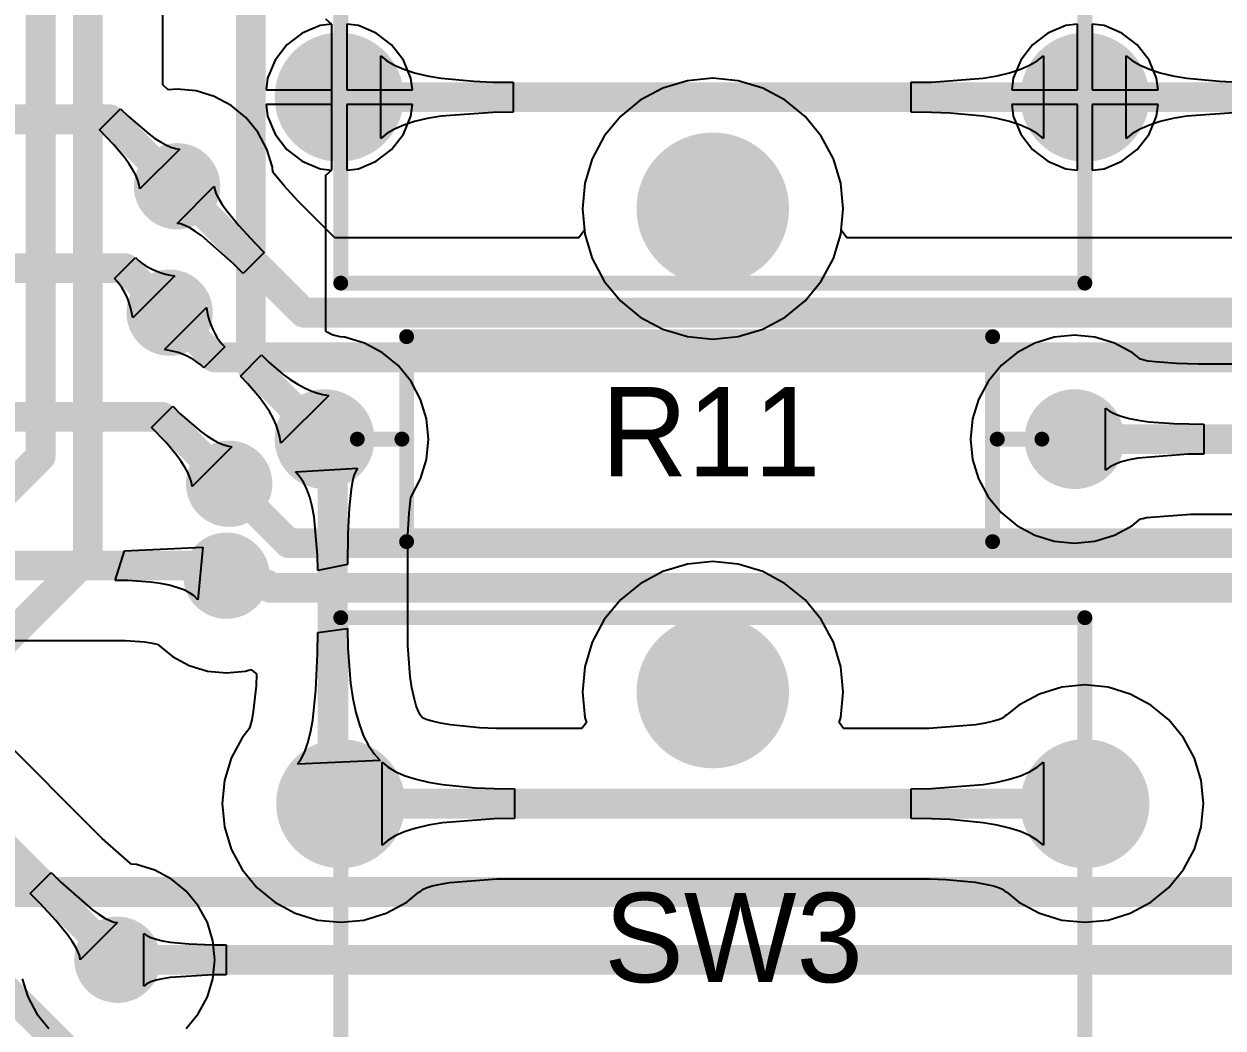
# Model space of a CAD drawing. Header units: millimetres. Extents: x 0 to 140, y 0 to 130.
# Drawn here: x 31.04 to 51.51, y 27.41 to 44.55 of the extents above; entities that cross this region are included whole.
import ezdxf

# ---------------------------------------------------------------- set-up
doc = ezdxf.new("R2010")
doc.units = ezdxf.units.MM
for name, color, linetype in [('BottomLayer', 5, 'Continuous'), ('BottomSolder', 6, 'Continuous'), ('MultiLayer', 9, 'Continuous'), ('PadHoleLayer', 156, 'Continuous'), ('TopLayer', 1, 'Continuous'), ('TopOverlay', 2, 'Continuous'), ('TopSolder', 216, 'Continuous'), ('ViaHoleLayer', 16, 'Continuous')]:
    doc.layers.add(name, color=color, linetype=linetype)

# ---------------------------------------------------------------- blocks, each defined once
blk = doc.blocks.new('SW_4P_B_19')
at = {"layer": 'BottomLayer'}
h = blk.add_hatch(color=5, dxfattribs=at)
edge = h.paths.add_edge_path()
edge.add_arc((-0.0254, 4.445), 1.2, 0, 360)
h = blk.add_hatch(color=5, dxfattribs=at)
edge = h.paths.add_edge_path()
edge.add_arc((-6.3754, 2.54), 1, 0, 360)
h = blk.add_hatch(color=5, dxfattribs=at)
edge = h.paths.add_edge_path()
edge.add_arc((6.35, 2.54), 1, 0, 360)
h = blk.add_hatch(color=5, dxfattribs=at)
edge = h.paths.add_edge_path()
edge.add_arc((-6.3754, -2.54), 1, 0, 360)
h = blk.add_hatch(color=5, dxfattribs=at)
edge = h.paths.add_edge_path()
edge.add_arc((6.3246, -2.54), 1, 0, 360)
h = blk.add_hatch(color=5, dxfattribs=at)
edge = h.paths.add_edge_path()
edge.add_arc((-0.0254, -4.445), 1.2, 0, 360)
at = {"layer": 'BottomSolder'}
h = blk.add_hatch(color=6, dxfattribs=at)
edge = h.paths.add_edge_path()
edge.add_arc((-0.0254, 4.445), 1.3016, 0, 360)
h = blk.add_hatch(color=6, dxfattribs=at)
edge = h.paths.add_edge_path()
edge.add_arc((-6.3754, 2.54), 1.1016, 0, 360)
h = blk.add_hatch(color=6, dxfattribs=at)
edge = h.paths.add_edge_path()
edge.add_arc((6.35, 2.54), 1.1016, 0, 360)
h = blk.add_hatch(color=6, dxfattribs=at)
edge = h.paths.add_edge_path()
edge.add_arc((-6.3754, -2.54), 1.1016, 0, 360)
h = blk.add_hatch(color=6, dxfattribs=at)
edge = h.paths.add_edge_path()
edge.add_arc((6.3246, -2.54), 1.1016, 0, 360)
h = blk.add_hatch(color=6, dxfattribs=at)
edge = h.paths.add_edge_path()
edge.add_arc((-0.0254, -4.445), 1.3016, 0, 360)
at = {"layer": 'MultiLayer'}
h = blk.add_hatch(color=9, dxfattribs=at)
edge = h.paths.add_edge_path()
edge.add_arc((-0.0254, 4.445), 1.2, 0, 360)
h = blk.add_hatch(color=9, dxfattribs=at)
edge = h.paths.add_edge_path()
edge.add_arc((-6.3754, 2.54), 1, 0, 360)
h = blk.add_hatch(color=9, dxfattribs=at)
edge = h.paths.add_edge_path()
edge.add_arc((6.35, 2.54), 1, 0, 360)
h = blk.add_hatch(color=9, dxfattribs=at)
edge = h.paths.add_edge_path()
edge.add_arc((-6.3754, -2.54), 1, 0, 360)
h = blk.add_hatch(color=9, dxfattribs=at)
edge = h.paths.add_edge_path()
edge.add_arc((6.3246, -2.54), 1, 0, 360)
h = blk.add_hatch(color=9, dxfattribs=at)
edge = h.paths.add_edge_path()
edge.add_arc((-0.0254, -4.445), 1.2, 0, 360)
at = {"layer": 'PadHoleLayer'}
h = blk.add_hatch(color=156, dxfattribs=at)
edge = h.paths.add_edge_path()
edge.add_arc((-0.0254, 4.445), 1, 0, 360)
h = blk.add_hatch(color=156, dxfattribs=at)
edge = h.paths.add_edge_path()
edge.add_arc((-6.3754, 2.54), 0.6, 0, 360)
h = blk.add_hatch(color=156, dxfattribs=at)
edge = h.paths.add_edge_path()
edge.add_arc((6.35, 2.54), 0.6, 0, 360)
h = blk.add_hatch(color=156, dxfattribs=at)
edge = h.paths.add_edge_path()
edge.add_arc((-6.3754, -2.54), 0.6, 0, 360)
h = blk.add_hatch(color=156, dxfattribs=at)
edge = h.paths.add_edge_path()
edge.add_arc((6.3246, -2.54), 0.6, 0, 360)
h = blk.add_hatch(color=156, dxfattribs=at)
edge = h.paths.add_edge_path()
edge.add_arc((-0.0254, -4.445), 1, 0, 360)
at = {"layer": 'TopLayer'}
h = blk.add_hatch(color=1, dxfattribs=at)
edge = h.paths.add_edge_path()
edge.add_arc((-0.0254, 4.445), 1.2, 0, 360)
h = blk.add_hatch(color=1, dxfattribs=at)
edge = h.paths.add_edge_path()
edge.add_arc((-6.3754, 2.54), 1, 0, 360)
h = blk.add_hatch(color=1, dxfattribs=at)
edge = h.paths.add_edge_path()
edge.add_arc((6.35, 2.54), 1, 0, 360)
h = blk.add_hatch(color=1, dxfattribs=at)
edge = h.paths.add_edge_path()
edge.add_arc((-6.3754, -2.54), 1, 0, 360)
h = blk.add_hatch(color=1, dxfattribs=at)
edge = h.paths.add_edge_path()
edge.add_arc((6.3246, -2.54), 1, 0, 360)
h = blk.add_hatch(color=1, dxfattribs=at)
edge = h.paths.add_edge_path()
edge.add_arc((-0.0254, -4.445), 1.2, 0, 360)
at = {"layer": 'TopSolder'}
h = blk.add_hatch(color=216, dxfattribs=at)
edge = h.paths.add_edge_path()
edge.add_arc((-0.0254, 4.445), 1.3016, 0, 360)
h = blk.add_hatch(color=216, dxfattribs=at)
edge = h.paths.add_edge_path()
edge.add_arc((-6.3754, 2.54), 1.1016, 0, 360)
h = blk.add_hatch(color=216, dxfattribs=at)
edge = h.paths.add_edge_path()
edge.add_arc((6.35, 2.54), 1.1016, 0, 360)
h = blk.add_hatch(color=216, dxfattribs=at)
edge = h.paths.add_edge_path()
edge.add_arc((-6.3754, -2.54), 1.1016, 0, 360)
h = blk.add_hatch(color=216, dxfattribs=at)
edge = h.paths.add_edge_path()
edge.add_arc((6.3246, -2.54), 1.1016, 0, 360)
h = blk.add_hatch(color=216, dxfattribs=at)
edge = h.paths.add_edge_path()
edge.add_arc((-0.0254, -4.445), 1.3016, 0, 360)
at = {"layer": 'TopOverlay', "const_width": 0.254}
for points in [[(6.3246, 5.715), (-6.3754, 5.715)], [(-6.3754, 5.715), (-6.3754, -5.715)], [(6.3246, 5.715), (6.3246, -5.715)], [(6.3246, -5.715), (-6.3754, -5.715)]]:
    blk.add_lwpolyline(points, dxfattribs=at)
at = {"layer": 'TopOverlay', "const_width": 0.127}
for points in [[(-6.4389, 5.715, 1), (-6.3119, 5.715, 1)], [(-6.4389, 5.715, 1), (-6.3119, 5.715, 1)], [(6.2611, 5.715, 1), (6.3881, 5.715, 1)], [(6.2611, 5.715, 1), (6.3881, 5.715, 1)], [(-6.4389, -5.715, 1), (-6.3119, -5.715, 1)], [(-6.4389, -5.715, 1), (-6.3119, -5.715, 1)], [(6.2611, -5.715, 1), (6.3881, -5.715, 1)], [(6.2611, -5.715, 1), (6.3881, -5.715, 1)]]:
    blk.add_lwpolyline(points, format="xyb", close=True, dxfattribs=at)
blk = doc.blocks.new('_________1_2__40')
at = {"layer": 'BottomLayer'}
h = blk.add_hatch(color=5, dxfattribs=at)
edge = h.paths.add_edge_path()
edge.add_arc((-6.4, 0), 0.75, 0, 360)
h = blk.add_hatch(color=5, dxfattribs=at)
edge = h.paths.add_edge_path()
edge.add_arc((6.4, 0), 0.75, 0, 360)
at = {"layer": 'BottomSolder'}
h = blk.add_hatch(color=6, dxfattribs=at)
edge = h.paths.add_edge_path()
edge.add_arc((-6.4, 0), 0.852, 0, 360)
h = blk.add_hatch(color=6, dxfattribs=at)
edge = h.paths.add_edge_path()
edge.add_arc((6.4, 0), 0.852, 0, 360)
at = {"layer": 'MultiLayer'}
h = blk.add_hatch(color=9, dxfattribs=at)
edge = h.paths.add_edge_path()
edge.add_arc((-6.4, 0), 0.75, 0, 360)
h = blk.add_hatch(color=9, dxfattribs=at)
edge = h.paths.add_edge_path()
edge.add_arc((6.4, 0), 0.75, 0, 360)
at = {"layer": 'PadHoleLayer'}
h = blk.add_hatch(color=156, dxfattribs=at)
edge = h.paths.add_edge_path()
edge.add_arc((-6.4, 0), 0.35, 0, 360)
h = blk.add_hatch(color=156, dxfattribs=at)
edge = h.paths.add_edge_path()
edge.add_arc((6.4, 0), 0.35, 0, 360)
at = {"layer": 'TopLayer'}
h = blk.add_hatch(color=1, dxfattribs=at)
edge = h.paths.add_edge_path()
edge.add_arc((-6.4, 0), 0.75, 0, 360)
h = blk.add_hatch(color=1, dxfattribs=at)
edge = h.paths.add_edge_path()
edge.add_arc((6.4, 0), 0.75, 0, 360)
at = {"layer": 'TopSolder'}
h = blk.add_hatch(color=216, dxfattribs=at)
edge = h.paths.add_edge_path()
edge.add_arc((-6.4, 0), 0.852, 0, 360)
h = blk.add_hatch(color=216, dxfattribs=at)
edge = h.paths.add_edge_path()
edge.add_arc((6.4, 0), 0.852, 0, 360)
at = {"layer": 'TopOverlay', "const_width": 0.254}
for points in [[(-5, 1.75), (-5, -1.75)], [(5, 1.75), (-5, 1.75)], [(5, 1.75), (5, -1.75)], [(-5.08, 0), (-5.842, 0)], [(5.842, 0), (5.08, 0)], [(5, -1.75), (-5, -1.75)]]:
    blk.add_lwpolyline(points, dxfattribs=at)
at = {"layer": 'TopOverlay', "const_width": 0.127}
for points in [[(-5.064, 1.75, 1), (-4.937, 1.75, 1)], [(-5.064, 1.75, 1), (-4.937, 1.75, 1)], [(4.937, 1.75, 1), (5.064, 1.75, 1)], [(4.937, 1.75, 1), (5.064, 1.75, 1)], [(-5.905, 0, 1), (-5.779, 0, 1)], [(-5.144, 0, 1), (-5.016, 0, 1)], [(5.016, 0, 1), (5.144, 0, 1)], [(5.779, 0, 1), (5.905, 0, 1)], [(-5.064, -1.75, 1), (-4.937, -1.75, 1)], [(-5.064, -1.75, 1), (-4.937, -1.75, 1)], [(4.937, -1.75, 1), (5.064, -1.75, 1)], [(4.937, -1.75, 1), (5.064, -1.75, 1)]]:
    blk.add_lwpolyline(points, format="xyb", close=True, dxfattribs=at)
blk = doc.blocks.new('SW_4P_B_47')
at = {"layer": 'BottomLayer'}
h = blk.add_hatch(color=5, dxfattribs=at)
edge = h.paths.add_edge_path()
edge.add_arc((-0.0254, 4.445), 1.2, 0, 360)
h = blk.add_hatch(color=5, dxfattribs=at)
edge = h.paths.add_edge_path()
edge.add_arc((-6.3754, 2.54), 1, 0, 360)
h = blk.add_hatch(color=5, dxfattribs=at)
edge = h.paths.add_edge_path()
edge.add_arc((6.35, 2.54), 1, 0, 360)
h = blk.add_hatch(color=5, dxfattribs=at)
edge = h.paths.add_edge_path()
edge.add_arc((-6.3754, -2.54), 1, 0, 360)
h = blk.add_hatch(color=5, dxfattribs=at)
edge = h.paths.add_edge_path()
edge.add_arc((6.3246, -2.54), 1, 0, 360)
h = blk.add_hatch(color=5, dxfattribs=at)
edge = h.paths.add_edge_path()
edge.add_arc((-0.0254, -4.445), 1.2, 0, 360)
at = {"layer": 'BottomSolder'}
h = blk.add_hatch(color=6, dxfattribs=at)
edge = h.paths.add_edge_path()
edge.add_arc((-0.0254, 4.445), 1.3016, 0, 360)
h = blk.add_hatch(color=6, dxfattribs=at)
edge = h.paths.add_edge_path()
edge.add_arc((-6.3754, 2.54), 1.1016, 0, 360)
h = blk.add_hatch(color=6, dxfattribs=at)
edge = h.paths.add_edge_path()
edge.add_arc((6.35, 2.54), 1.1016, 0, 360)
h = blk.add_hatch(color=6, dxfattribs=at)
edge = h.paths.add_edge_path()
edge.add_arc((-6.3754, -2.54), 1.1016, 0, 360)
h = blk.add_hatch(color=6, dxfattribs=at)
edge = h.paths.add_edge_path()
edge.add_arc((6.3246, -2.54), 1.1016, 0, 360)
h = blk.add_hatch(color=6, dxfattribs=at)
edge = h.paths.add_edge_path()
edge.add_arc((-0.0254, -4.445), 1.3016, 0, 360)
at = {"layer": 'MultiLayer'}
h = blk.add_hatch(color=9, dxfattribs=at)
edge = h.paths.add_edge_path()
edge.add_arc((-0.0254, 4.445), 1.2, 0, 360)
h = blk.add_hatch(color=9, dxfattribs=at)
edge = h.paths.add_edge_path()
edge.add_arc((-6.3754, 2.54), 1, 0, 360)
h = blk.add_hatch(color=9, dxfattribs=at)
edge = h.paths.add_edge_path()
edge.add_arc((6.35, 2.54), 1, 0, 360)
h = blk.add_hatch(color=9, dxfattribs=at)
edge = h.paths.add_edge_path()
edge.add_arc((-6.3754, -2.54), 1, 0, 360)
h = blk.add_hatch(color=9, dxfattribs=at)
edge = h.paths.add_edge_path()
edge.add_arc((6.3246, -2.54), 1, 0, 360)
h = blk.add_hatch(color=9, dxfattribs=at)
edge = h.paths.add_edge_path()
edge.add_arc((-0.0254, -4.445), 1.2, 0, 360)
at = {"layer": 'PadHoleLayer'}
h = blk.add_hatch(color=156, dxfattribs=at)
edge = h.paths.add_edge_path()
edge.add_arc((-0.0254, 4.445), 1, 0, 360)
h = blk.add_hatch(color=156, dxfattribs=at)
edge = h.paths.add_edge_path()
edge.add_arc((-6.3754, 2.54), 0.6, 0, 360)
h = blk.add_hatch(color=156, dxfattribs=at)
edge = h.paths.add_edge_path()
edge.add_arc((6.35, 2.54), 0.6, 0, 360)
h = blk.add_hatch(color=156, dxfattribs=at)
edge = h.paths.add_edge_path()
edge.add_arc((-6.3754, -2.54), 0.6, 0, 360)
h = blk.add_hatch(color=156, dxfattribs=at)
edge = h.paths.add_edge_path()
edge.add_arc((6.3246, -2.54), 0.6, 0, 360)
h = blk.add_hatch(color=156, dxfattribs=at)
edge = h.paths.add_edge_path()
edge.add_arc((-0.0254, -4.445), 1, 0, 360)
at = {"layer": 'TopLayer'}
h = blk.add_hatch(color=1, dxfattribs=at)
edge = h.paths.add_edge_path()
edge.add_arc((-0.0254, 4.445), 1.2, 0, 360)
h = blk.add_hatch(color=1, dxfattribs=at)
edge = h.paths.add_edge_path()
edge.add_arc((-6.3754, 2.54), 1, 0, 360)
h = blk.add_hatch(color=1, dxfattribs=at)
edge = h.paths.add_edge_path()
edge.add_arc((6.35, 2.54), 1, 0, 360)
h = blk.add_hatch(color=1, dxfattribs=at)
edge = h.paths.add_edge_path()
edge.add_arc((-6.3754, -2.54), 1, 0, 360)
h = blk.add_hatch(color=1, dxfattribs=at)
edge = h.paths.add_edge_path()
edge.add_arc((6.3246, -2.54), 1, 0, 360)
h = blk.add_hatch(color=1, dxfattribs=at)
edge = h.paths.add_edge_path()
edge.add_arc((-0.0254, -4.445), 1.2, 0, 360)
at = {"layer": 'TopSolder'}
h = blk.add_hatch(color=216, dxfattribs=at)
edge = h.paths.add_edge_path()
edge.add_arc((-0.0254, 4.445), 1.3016, 0, 360)
h = blk.add_hatch(color=216, dxfattribs=at)
edge = h.paths.add_edge_path()
edge.add_arc((-6.3754, 2.54), 1.1016, 0, 360)
h = blk.add_hatch(color=216, dxfattribs=at)
edge = h.paths.add_edge_path()
edge.add_arc((6.35, 2.54), 1.1016, 0, 360)
h = blk.add_hatch(color=216, dxfattribs=at)
edge = h.paths.add_edge_path()
edge.add_arc((-6.3754, -2.54), 1.1016, 0, 360)
h = blk.add_hatch(color=216, dxfattribs=at)
edge = h.paths.add_edge_path()
edge.add_arc((6.3246, -2.54), 1.1016, 0, 360)
h = blk.add_hatch(color=216, dxfattribs=at)
edge = h.paths.add_edge_path()
edge.add_arc((-0.0254, -4.445), 1.3016, 0, 360)
at = {"layer": 'TopOverlay', "const_width": 0.254}
for points in [[(6.3246, 5.715), (-6.3754, 5.715)], [(-6.3754, 5.715), (-6.3754, -5.715)], [(6.3246, 5.715), (6.3246, -5.715)], [(6.3246, -5.715), (-6.3754, -5.715)]]:
    blk.add_lwpolyline(points, dxfattribs=at)
at = {"layer": 'TopOverlay', "const_width": 0.127}
for points in [[(-6.4389, 5.715, 1), (-6.3119, 5.715, 1)], [(-6.4389, 5.715, 1), (-6.3119, 5.715, 1)], [(6.2611, 5.715, 1), (6.3881, 5.715, 1)], [(6.2611, 5.715, 1), (6.3881, 5.715, 1)], [(-6.4389, -5.715, 1), (-6.3119, -5.715, 1)], [(-6.4389, -5.715, 1), (-6.3119, -5.715, 1)], [(6.2611, -5.715, 1), (6.3881, -5.715, 1)], [(6.2611, -5.715, 1), (6.3881, -5.715, 1)]]:
    blk.add_lwpolyline(points, format="xyb", close=True, dxfattribs=at)

msp = doc.modelspace()

# ---------------------------------------------------------------- hatches: boundary and pattern name
at = {"layer": 'BottomLayer'}
h = msp.add_hatch(color=5, dxfattribs=at)
edge = h.paths.add_edge_path()
edge.add_arc((33.655, 41.783), 0.635, 0, 360)
h = msp.add_hatch(color=5, dxfattribs=at)
edge = h.paths.add_edge_path()
edge.add_arc((33.528, 39.624), 0.635, 0, 360)
h = msp.add_hatch(color=5, dxfattribs=at)
edge = h.paths.add_edge_path()
edge.add_arc((34.544, 36.703), 0.635, 0, 360)
h = msp.add_hatch(color=5, dxfattribs=at)
edge = h.paths.add_edge_path()
edge.add_arc((34.498, 35.133), 0.635, 0, 360)
h = msp.add_hatch(color=5, dxfattribs=at)
edge = h.paths.add_edge_path()
edge.add_arc((32.639, 28.575), 0.635, 0, 360)
at = {"layer": 'BottomSolder'}
h = msp.add_hatch(color=6, dxfattribs=at)
edge = h.paths.add_edge_path()
edge.add_arc((33.655, 41.783), 0.737, 0, 360)
h = msp.add_hatch(color=6, dxfattribs=at)
edge = h.paths.add_edge_path()
edge.add_arc((33.528, 39.624), 0.737, 0, 360)
h = msp.add_hatch(color=6, dxfattribs=at)
edge = h.paths.add_edge_path()
edge.add_arc((34.544, 36.703), 0.737, 0, 360)
h = msp.add_hatch(color=6, dxfattribs=at)
edge = h.paths.add_edge_path()
edge.add_arc((34.498, 35.133), 0.737, 0, 360)
h = msp.add_hatch(color=6, dxfattribs=at)
edge = h.paths.add_edge_path()
edge.add_arc((32.639, 28.575), 0.737, 0, 360)
at = {"layer": 'TopLayer'}
h = msp.add_hatch(color=1, dxfattribs=at)
edge = h.paths.add_edge_path()
edge.add_arc((33.655, 41.783), 0.635, 0, 360)
h = msp.add_hatch(color=1, dxfattribs=at)
edge = h.paths.add_edge_path()
edge.add_arc((33.528, 39.624), 0.635, 0, 360)
h = msp.add_hatch(color=1, dxfattribs=at)
edge = h.paths.add_edge_path()
edge.add_arc((34.544, 36.703), 0.635, 0, 360)
h = msp.add_hatch(color=1, dxfattribs=at)
edge = h.paths.add_edge_path()
edge.add_arc((34.498, 35.133), 0.635, 0, 360)
h = msp.add_hatch(color=1, dxfattribs=at)
edge = h.paths.add_edge_path()
edge.add_arc((32.639, 28.575), 0.635, 0, 360)
at = {"layer": 'TopSolder'}
h = msp.add_hatch(color=216, dxfattribs=at)
edge = h.paths.add_edge_path()
edge.add_arc((33.655, 41.783), 0.737, 0, 360)
h = msp.add_hatch(color=216, dxfattribs=at)
edge = h.paths.add_edge_path()
edge.add_arc((33.528, 39.624), 0.737, 0, 360)
h = msp.add_hatch(color=216, dxfattribs=at)
edge = h.paths.add_edge_path()
edge.add_arc((34.544, 36.703), 0.737, 0, 360)
h = msp.add_hatch(color=216, dxfattribs=at)
edge = h.paths.add_edge_path()
edge.add_arc((34.498, 35.133), 0.737, 0, 360)
h = msp.add_hatch(color=216, dxfattribs=at)
edge = h.paths.add_edge_path()
edge.add_arc((32.639, 28.575), 0.737, 0, 360)
at = {"layer": 'ViaHoleLayer'}
h = msp.add_hatch(color=16, dxfattribs=at)
edge = h.paths.add_edge_path()
edge.add_arc((33.655, 41.783), 0.356, 0, 360)
h = msp.add_hatch(color=16, dxfattribs=at)
edge = h.paths.add_edge_path()
edge.add_arc((33.528, 39.624), 0.356, 0, 360)
h = msp.add_hatch(color=16, dxfattribs=at)
edge = h.paths.add_edge_path()
edge.add_arc((34.544, 36.703), 0.356, 0, 360)
h = msp.add_hatch(color=16, dxfattribs=at)
edge = h.paths.add_edge_path()
edge.add_arc((34.498, 35.133), 0.356, 0, 360)
h = msp.add_hatch(color=16, dxfattribs=at)
edge = h.paths.add_edge_path()
edge.add_arc((32.639, 28.575), 0.356, 0, 360)

# ---------------------------------------------------------------- linework, layer by layer
at = {"layer": 'BottomLayer'}
for p, q in [((36.291, 44.552), (36.196, 44.635)), ((36.296, 44.552), (36.291, 44.552)), ((36.296, 43.304), (36.296, 44.552)), ((36.75, 44.526), (36.55, 44.552)), ((36.55, 44.552), (36.55, 43.431)), ((37.055, 44.399), (36.75, 44.526)), ((48.821, 44.526), (48.516, 44.399)), ((49.021, 44.552), (48.821, 44.526)), ((49.021, 43.431), (49.021, 44.552)), ((49.476, 44.526), (49.275, 44.552)), ((49.275, 44.552), (49.275, 43.431)), ((49.781, 44.399), (49.476, 44.526)), ((37.317, 44.198), (37.055, 44.399)), ((48.516, 44.399), (48.254, 44.198)), ((50.043, 44.198), (49.781, 44.399)), ((37.13, 42.596), (37.13, 44.012)), ((37.13, 44.012), (37.234, 43.925)), ((37.518, 43.936), (37.317, 44.198)), ((48.254, 44.198), (48.053, 43.936)), ((48.337, 43.925), (48.442, 44.012)), ((48.442, 44.012), (48.442, 42.596)), ((49.855, 42.596), (49.855, 44.012)), ((49.855, 44.012), (49.959, 43.925)), ((50.244, 43.936), (50.043, 44.198)), ((37.234, 43.925), (37.365, 43.848)), ((37.365, 43.848), (37.524, 43.78)), ((37.645, 43.631), (37.518, 43.936)), ((48.053, 43.936), (47.927, 43.631)), ((48.048, 43.78), (48.206, 43.848)), ((48.206, 43.848), (48.337, 43.925)), ((49.959, 43.925), (50.091, 43.848)), ((50.091, 43.848), (50.249, 43.78)), ((50.37, 43.631), (50.244, 43.936)), ((37.524, 43.78), (37.709, 43.721)), ((37.671, 43.431), (37.645, 43.631)), ((37.709, 43.721), (37.922, 43.671)), ((37.922, 43.671), (38.161, 43.631)), ((38.161, 43.631), (38.722, 43.576)), ((42.798, 43.626), (42.364, 43.583)), ((43.233, 43.583), (42.798, 43.626)), ((46.529, 43.563), (47.41, 43.631)), ((47.41, 43.631), (47.65, 43.671)), ((47.65, 43.671), (47.862, 43.721)), ((47.862, 43.721), (48.048, 43.78)), ((47.927, 43.631), (47.9, 43.431)), ((50.249, 43.78), (50.435, 43.721)), ((50.397, 43.431), (50.37, 43.631)), ((50.435, 43.721), (50.647, 43.671)), ((50.647, 43.671), (50.887, 43.631)), ((50.887, 43.631), (51.447, 43.576)), ((36.55, 43.431), (37.671, 43.431)), ((38.722, 43.576), (39.042, 43.563)), ((39.042, 43.563), (39.39, 43.558)), ((39.39, 43.558), (39.39, 43.05)), ((41.946, 43.456), (41.561, 43.25)), ((42.364, 43.583), (41.946, 43.456)), ((43.651, 43.456), (43.233, 43.583)), ((44.035, 43.25), (43.651, 43.456)), ((46.181, 43.558), (46.529, 43.563)), ((46.181, 43.05), (46.181, 43.558)), ((47.9, 43.431), (49.021, 43.431)), ((49.275, 43.431), (50.397, 43.431)), ((51.447, 43.576), (51.768, 43.563)), ((36.296, 42.056), (36.296, 43.304)), ((41.561, 43.25), (41.224, 42.974)), ((44.373, 42.974), (44.035, 43.25)), ((32.332, 42.746), (32.692, 43.106)), ((32.692, 43.106), (32.821, 42.979)), ((32.821, 42.979), (33.172, 42.676)), ((37.671, 43.177), (36.55, 43.177)), ((36.55, 43.177), (36.55, 42.056)), ((37.518, 42.672), (37.645, 42.977)), ((37.645, 42.977), (37.671, 43.177)), ((38.161, 42.977), (37.922, 42.937)), ((39.042, 43.045), (38.161, 42.977)), ((39.39, 43.05), (39.042, 43.045)), ((46.529, 43.045), (46.181, 43.05)), ((46.85, 43.032), (46.529, 43.045)), ((47.41, 42.977), (46.85, 43.032)), ((47.65, 42.937), (47.41, 42.977)), ((49.021, 43.177), (47.9, 43.177)), ((47.9, 43.177), (47.927, 42.977)), ((47.927, 42.977), (48.053, 42.672)), ((49.021, 42.056), (49.021, 43.177)), ((50.397, 43.177), (49.275, 43.177)), ((49.275, 43.177), (49.275, 42.056)), ((50.244, 42.672), (50.37, 42.977)), ((50.37, 42.977), (50.397, 43.177)), ((50.887, 42.977), (50.647, 42.937)), ((51.768, 43.045), (50.887, 42.977)), ((37.524, 42.828), (37.365, 42.76)), ((37.709, 42.887), (37.524, 42.828)), ((37.922, 42.937), (37.709, 42.887)), ((41.224, 42.974), (40.947, 42.636)), ((44.65, 42.636), (44.373, 42.974)), ((47.862, 42.887), (47.65, 42.937)), ((48.048, 42.828), (47.862, 42.887)), ((48.206, 42.76), (48.048, 42.828)), ((50.249, 42.828), (50.091, 42.76)), ((50.435, 42.887), (50.249, 42.828)), ((50.647, 42.937), (50.435, 42.887)), ((32.573, 42.493), (32.332, 42.746)), ((33.172, 42.676), (33.276, 42.601)), ((33.276, 42.601), (33.374, 42.539)), ((37.234, 42.683), (37.13, 42.596)), ((37.365, 42.76), (37.234, 42.683)), ((37.317, 42.41), (37.518, 42.672)), ((40.947, 42.636), (40.741, 42.251)), ((44.856, 42.251), (44.65, 42.636)), ((48.053, 42.672), (48.254, 42.41)), ((48.337, 42.683), (48.206, 42.76)), ((48.442, 42.596), (48.337, 42.683)), ((49.959, 42.683), (49.855, 42.596)), ((50.091, 42.76), (49.959, 42.683)), ((50.043, 42.41), (50.244, 42.672)), ((32.762, 42.266), (32.573, 42.493)), ((33.7, 42.416), (33.022, 41.738)), ((33.374, 42.539), (33.465, 42.489)), ((33.465, 42.489), (33.55, 42.452)), ((33.55, 42.452), (33.628, 42.428)), ((33.628, 42.428), (33.7, 42.416)), ((37.055, 42.209), (37.317, 42.41)), ((48.254, 42.41), (48.516, 42.209)), ((49.781, 42.209), (50.043, 42.41)), ((32.837, 42.162), (32.762, 42.266)), ((32.899, 42.064), (32.837, 42.162)), ((36.75, 42.082), (37.055, 42.209)), ((40.741, 42.251), (40.614, 41.833)), ((44.982, 41.833), (44.856, 42.251)), ((48.516, 42.209), (48.821, 42.082)), ((49.476, 42.082), (49.781, 42.209)), ((32.949, 41.973), (32.899, 42.064)), ((32.986, 41.888), (32.949, 41.973)), ((36.196, 41.973), (36.291, 42.056)), ((36.196, 39.31), (36.196, 41.973)), ((36.291, 42.056), (36.296, 42.056)), ((36.55, 42.056), (36.75, 42.082)), ((48.821, 42.082), (49.021, 42.056)), ((49.275, 42.056), (49.476, 42.082)), ((33.01, 41.81), (32.986, 41.888)), ((33.022, 41.738), (33.01, 41.81)), ((40.614, 41.833), (40.572, 41.399)), ((45.025, 41.399), (44.982, 41.833)), ((40.572, 41.399), (40.614, 40.965)), ((44.982, 40.965), (45.025, 41.399)), ((40.614, 40.965), (40.741, 40.547)), ((44.856, 40.547), (44.982, 40.965)), ((32.586, 40.206), (32.946, 40.566)), ((32.946, 40.566), (32.998, 40.517)), ((40.741, 40.547), (40.947, 40.162)), ((44.65, 40.162), (44.856, 40.547)), ((32.998, 40.517), (33.054, 40.472)), ((33.054, 40.472), (33.112, 40.431)), ((33.112, 40.431), (33.175, 40.394)), ((33.175, 40.394), (33.24, 40.361)), ((33.24, 40.361), (33.309, 40.331)), ((33.309, 40.331), (33.381, 40.306)), ((32.635, 40.154), (32.586, 40.206)), ((32.68, 40.098), (32.635, 40.154)), ((33.618, 40.253), (32.899, 39.534)), ((33.381, 40.306), (33.457, 40.284)), ((33.457, 40.284), (33.536, 40.267)), ((33.536, 40.267), (33.618, 40.253)), ((40.947, 40.162), (41.224, 39.824)), ((44.373, 39.824), (44.65, 40.162)), ((32.721, 40.04), (32.68, 40.098)), ((32.758, 39.977), (32.721, 40.04)), ((32.791, 39.912), (32.758, 39.977)), ((32.821, 39.843), (32.791, 39.912)), ((32.846, 39.771), (32.821, 39.843)), ((32.868, 39.695), (32.846, 39.771)), ((41.224, 39.824), (41.561, 39.548)), ((44.035, 39.548), (44.373, 39.824)), ((32.885, 39.616), (32.868, 39.695)), ((32.899, 39.534), (32.885, 39.616)), ((41.561, 39.548), (41.946, 39.342)), ((43.651, 39.342), (44.035, 39.548)), ((36.231, 39.287), (36.196, 39.31)), ((41.946, 39.342), (42.364, 39.215)), ((43.233, 39.215), (43.651, 39.342)), ((36.282, 39.259), (36.231, 39.287)), ((36.319, 39.242), (36.282, 39.259)), ((36.341, 39.234), (36.319, 39.242)), ((36.347, 39.232), (36.341, 39.234)), ((36.396, 39.225), (36.347, 39.232)), ((36.435, 39.214), (36.396, 39.225)), ((36.519, 39.205), (36.435, 39.214)), ((36.852, 39.104), (36.519, 39.205)), ((37.159, 38.94), (36.852, 39.104)), ((42.364, 39.215), (42.798, 39.172)), ((42.798, 39.172), (43.233, 39.215)), ((48.294, 39.104), (47.987, 38.94)), ((48.627, 39.205), (48.294, 39.104)), ((48.973, 39.24), (48.627, 39.205)), ((49.319, 39.205), (48.973, 39.24)), ((49.652, 39.104), (49.319, 39.205)), ((49.959, 38.94), (49.652, 39.104)), ((34.735, 38.543), (35.095, 38.903)), ((35.095, 38.903), (35.222, 38.78)), ((37.428, 38.72), (37.159, 38.94)), ((47.987, 38.94), (47.718, 38.72)), ((50.096, 38.828), (49.959, 38.94)), ((35.222, 38.78), (35.468, 38.57)), ((37.648, 38.451), (37.428, 38.72)), ((47.718, 38.72), (47.498, 38.451)), ((50.135, 38.818), (50.096, 38.828)), ((50.229, 38.799), (50.135, 38.818)), ((50.35, 38.783), (50.229, 38.799)), ((50.715, 38.754), (50.35, 38.783)), ((51.088, 38.746), (50.715, 38.754)), ((52.284, 38.746), (51.088, 38.746)), ((34.858, 38.416), (34.735, 38.543)), ((35.468, 38.57), (35.587, 38.483)), ((35.587, 38.483), (35.703, 38.408)), ((35.068, 38.17), (34.858, 38.416)), ((35.703, 38.408), (35.817, 38.345)), ((35.817, 38.345), (35.928, 38.294)), ((35.928, 38.294), (36.036, 38.255)), ((37.812, 38.144), (37.648, 38.451)), ((47.498, 38.451), (47.334, 38.144)), ((35.155, 38.051), (35.068, 38.17)), ((36.243, 38.212), (35.426, 37.395)), ((36.036, 38.255), (36.141, 38.227)), ((36.141, 38.227), (36.243, 38.212)), ((37.913, 37.811), (37.812, 38.144)), ((47.334, 38.144), (47.233, 37.811)), ((33.221, 37.666), (33.581, 38.026)), ((33.581, 38.026), (33.71, 37.899)), ((33.71, 37.899), (34.061, 37.596)), ((35.23, 37.935), (35.155, 38.051)), ((35.293, 37.821), (35.23, 37.935)), ((49.503, 36.934), (49.503, 37.996)), ((49.503, 37.996), (49.57, 37.943)), ((49.57, 37.943), (49.659, 37.896)), ((49.659, 37.896), (49.77, 37.855)), ((33.462, 37.413), (33.221, 37.666)), ((35.344, 37.71), (35.293, 37.821)), ((35.383, 37.602), (35.344, 37.71)), ((37.948, 37.465), (37.913, 37.811)), ((47.233, 37.811), (47.198, 37.465)), ((49.77, 37.855), (49.904, 37.819)), ((49.904, 37.819), (50.06, 37.788)), ((50.06, 37.788), (50.239, 37.763)), ((50.239, 37.763), (50.664, 37.73)), ((50.664, 37.73), (51.179, 37.719)), ((51.179, 37.719), (51.179, 37.211)), ((34.061, 37.596), (34.165, 37.521)), ((34.165, 37.521), (34.263, 37.459)), ((34.263, 37.459), (34.354, 37.409)), ((35.411, 37.497), (35.383, 37.602)), ((35.426, 37.395), (35.411, 37.497)), ((37.913, 37.119), (37.948, 37.465)), ((47.198, 37.465), (47.233, 37.119)), ((33.651, 37.186), (33.462, 37.413)), ((34.589, 37.336), (33.911, 36.658)), ((34.354, 37.409), (34.439, 37.372)), ((34.439, 37.372), (34.517, 37.348)), ((34.517, 37.348), (34.589, 37.336)), ((33.726, 37.082), (33.651, 37.186)), ((33.788, 36.984), (33.726, 37.082)), ((37.812, 36.786), (37.913, 37.119)), ((47.233, 37.119), (47.334, 36.786)), ((49.77, 37.075), (49.659, 37.034)), ((49.904, 37.111), (49.77, 37.075)), ((50.06, 37.142), (49.904, 37.111)), ((50.91, 37.208), (50.06, 37.142)), ((51.179, 37.211), (50.91, 37.208)), ((33.838, 36.893), (33.788, 36.984)), ((33.875, 36.808), (33.838, 36.893)), ((35.675, 36.904), (36.736, 36.97)), ((35.747, 36.826), (35.675, 36.904)), ((36.674, 36.842), (36.649, 36.74)), ((36.704, 36.918), (36.674, 36.842)), ((36.736, 36.97), (36.704, 36.918)), ((49.57, 36.987), (49.503, 36.934)), ((49.659, 37.034), (49.57, 36.987)), ((33.899, 36.73), (33.875, 36.808)), ((33.911, 36.658), (33.899, 36.73)), ((35.812, 36.729), (35.747, 36.826)), ((35.87, 36.611), (35.812, 36.729)), ((36.649, 36.74), (36.626, 36.613)), ((37.648, 36.479), (37.812, 36.786)), ((47.334, 36.786), (47.498, 36.479)), ((35.919, 36.473), (35.87, 36.611)), ((35.961, 36.315), (35.919, 36.473)), ((36.626, 36.613), (36.592, 36.284)), ((37.614, 36.206), (37.642, 36.471)), ((37.642, 36.471), (37.648, 36.479)), ((37.642, 36.471), (37.642, 36.471)), ((47.498, 36.479), (47.718, 36.21)), ((35.996, 36.137), (35.961, 36.315)), ((36.592, 36.284), (36.572, 35.855)), ((36.053, 35.482), (35.996, 36.137)), ((37.596, 35.824), (37.614, 36.206)), ((47.718, 36.21), (47.987, 35.99)), ((49.959, 35.99), (50.096, 36.102)), ((50.096, 36.102), (50.135, 36.112)), ((50.135, 36.112), (50.199, 36.125)), ((50.199, 36.125), (50.955, 36.184)), ((50.955, 36.184), (50.972, 36.184)), ((50.972, 36.184), (52.167, 36.184)), ((36.572, 35.855), (36.565, 35.325)), ((37.592, 35.488), (37.596, 35.824)), ((47.987, 35.99), (48.294, 35.826)), ((48.294, 35.826), (48.627, 35.725)), ((49.319, 35.725), (49.652, 35.826)), ((49.652, 35.826), (49.959, 35.99)), ((32.758, 35.56), (34.094, 35.623)), ((34.094, 35.623), (34.012, 34.724)), ((48.627, 35.725), (48.973, 35.69)), ((48.973, 35.69), (49.319, 35.725)), ((32.598, 35.052), (32.758, 35.56)), ((36.057, 35.224), (36.053, 35.482)), ((37.592, 34.111), (37.592, 35.488)), ((36.565, 35.325), (36.057, 35.224)), ((41.946, 35.203), (41.561, 34.997)), ((42.364, 35.33), (41.946, 35.203)), ((42.798, 35.373), (42.364, 35.33)), ((43.233, 35.33), (42.798, 35.373)), ((43.651, 35.203), (43.233, 35.33)), ((44.035, 34.997), (43.651, 35.203)), ((32.817, 35.049), (32.598, 35.052)), ((33.203, 35.023), (32.817, 35.049)), ((33.371, 35), (33.203, 35.023)), ((33.521, 34.97), (33.371, 35)), ((41.561, 34.997), (41.224, 34.721)), ((44.373, 34.721), (44.035, 34.997)), ((33.653, 34.934), (33.521, 34.97)), ((33.769, 34.891), (33.653, 34.934)), ((33.867, 34.842), (33.769, 34.891)), ((33.948, 34.787), (33.867, 34.842)), ((34.012, 34.724), (33.948, 34.787)), ((41.224, 34.721), (40.947, 34.383)), ((44.65, 34.383), (44.373, 34.721)), ((40.947, 34.383), (40.741, 33.998)), ((44.856, 33.998), (44.65, 34.383)), ((36.057, 34.161), (36.565, 34.234)), ((36.565, 34.234), (36.57, 33.898)), ((29.059, 34.025), (32.737, 34.025)), ((32.737, 34.025), (32.775, 34.024)), ((32.775, 34.024), (33.099, 34.002)), ((33.099, 34.002), (33.202, 33.988)), ((33.202, 33.988), (33.287, 33.972)), ((33.287, 33.972), (33.323, 33.962)), ((36.053, 33.803), (36.057, 34.161)), ((37.594, 33.944), (37.592, 34.111)), ((40.741, 33.998), (40.614, 33.58)), ((44.982, 33.58), (44.856, 33.998)), ((33.323, 33.962), (33.325, 33.96)), ((33.325, 33.96), (33.576, 33.753)), ((36.025, 33.176), (36.053, 33.803)), ((36.57, 33.898), (36.615, 33.299)), ((37.634, 33.412), (37.594, 33.944)), ((32.378, 30.648), (29.354, 33.672)), ((33.576, 33.753), (33.863, 33.6)), ((33.863, 33.6), (34.174, 33.506)), ((40.614, 33.58), (40.572, 33.146)), ((45.025, 33.146), (44.982, 33.58)), ((34.174, 33.506), (34.498, 33.474)), ((34.498, 33.474), (34.821, 33.506)), ((34.821, 33.506), (34.912, 33.533)), ((34.912, 33.533), (35.012, 33.455)), ((35.012, 33.455), (35.003, 33.254)), ((37.663, 33.218), (37.634, 33.412)), ((35.003, 33.254), (34.955, 32.815)), ((35.97, 32.667), (36.025, 33.176)), ((36.615, 33.299), (36.654, 33.036)), ((37.699, 33.047), (37.663, 33.218)), ((48.753, 33.228), (48.373, 33.113)), ((49.148, 33.267), (48.753, 33.228)), ((49.544, 33.228), (49.148, 33.267)), ((49.924, 33.113), (49.544, 33.228)), ((36.654, 33.036), (36.704, 32.798)), ((37.738, 32.912), (37.699, 33.047)), ((40.572, 33.146), (40.614, 32.712)), ((44.982, 32.712), (45.025, 33.146)), ((48.373, 33.113), (48.023, 32.925)), ((50.274, 32.925), (49.924, 33.113)), ((34.955, 32.815), (34.929, 32.674)), ((36.704, 32.798), (36.766, 32.585)), ((37.775, 32.815), (37.738, 32.912)), ((37.805, 32.757), (37.775, 32.815)), ((37.821, 32.734), (37.805, 32.757)), ((47.816, 32.755), (47.789, 32.739)), ((48.023, 32.925), (47.816, 32.755)), ((50.581, 32.673), (50.274, 32.925)), ((34.903, 32.57), (34.889, 32.529)), ((34.929, 32.674), (34.903, 32.57)), ((35.931, 32.457), (35.97, 32.667)), ((36.766, 32.585), (36.839, 32.396)), ((37.845, 32.708), (37.821, 32.734)), ((37.849, 32.705), (37.845, 32.708)), ((37.854, 32.702), (37.849, 32.705)), ((37.907, 32.679), (37.854, 32.702)), ((38.007, 32.647), (37.907, 32.679)), ((38.151, 32.613), (38.007, 32.647)), ((38.323, 32.584), (38.151, 32.613)), ((38.818, 32.536), (38.323, 32.584)), ((40.641, 32.624), (40.565, 32.522)), ((40.614, 32.712), (40.641, 32.624)), ((44.956, 32.624), (44.982, 32.712)), ((45.031, 32.522), (44.956, 32.624)), ((47.284, 32.586), (46.483, 32.524)), ((47.446, 32.613), (47.284, 32.586)), ((47.589, 32.647), (47.446, 32.613)), ((47.689, 32.679), (47.589, 32.647)), ((47.743, 32.702), (47.689, 32.679)), ((47.748, 32.705), (47.743, 32.702)), ((47.789, 32.739), (47.748, 32.705)), ((50.833, 32.366), (50.581, 32.673)), ((34.764, 32.366), (34.577, 32.016)), ((34.864, 32.488), (34.764, 32.366)), ((34.878, 32.514), (34.864, 32.488)), ((34.889, 32.529), (34.878, 32.514)), ((35.886, 32.277), (35.931, 32.457)), ((36.839, 32.396), (36.922, 32.233)), ((39.096, 32.524), (38.818, 32.536)), ((39.255, 32.522), (39.096, 32.524)), ((40.565, 32.522), (39.255, 32.522)), ((46.342, 32.522), (45.031, 32.522)), ((46.483, 32.524), (46.342, 32.522)), ((51.02, 32.016), (50.833, 32.366)), ((35.834, 32.126), (35.886, 32.277)), ((36.922, 32.233), (37.017, 32.093)), ((34.577, 32.016), (34.462, 31.636)), ((35.708, 31.914), (35.775, 32.005)), ((37.124, 31.979), (35.708, 31.914)), ((35.775, 32.005), (35.834, 32.126)), ((37.017, 32.093), (37.124, 31.979)), ((37.155, 30.533), (37.155, 31.949)), ((37.155, 31.949), (37.259, 31.862)), ((48.337, 31.862), (48.442, 31.949)), ((48.442, 31.949), (48.442, 30.533)), ((51.135, 31.636), (51.02, 32.016)), ((37.259, 31.862), (37.391, 31.785)), ((37.391, 31.785), (37.549, 31.717)), ((48.048, 31.717), (48.206, 31.785)), ((48.206, 31.785), (48.337, 31.862)), ((34.462, 31.636), (34.423, 31.241)), ((37.549, 31.717), (37.735, 31.658)), ((37.735, 31.658), (37.947, 31.608)), ((37.947, 31.608), (38.187, 31.568)), ((38.187, 31.568), (38.747, 31.513)), ((46.529, 31.5), (47.41, 31.568)), ((47.41, 31.568), (47.65, 31.608)), ((47.65, 31.608), (47.862, 31.658)), ((47.862, 31.658), (48.048, 31.717)), ((51.174, 31.241), (51.135, 31.636)), ((38.747, 31.513), (39.068, 31.5)), ((39.068, 31.5), (39.416, 31.495)), ((39.416, 31.495), (39.416, 30.987)), ((46.181, 31.495), (46.529, 31.5)), ((46.181, 30.987), (46.181, 31.495)), ((34.423, 31.241), (34.462, 30.846)), ((51.135, 30.846), (51.174, 31.241)), ((38.187, 30.914), (37.947, 30.874)), ((39.068, 30.982), (38.187, 30.914)), ((39.416, 30.987), (39.068, 30.982)), ((46.529, 30.982), (46.181, 30.987)), ((46.85, 30.969), (46.529, 30.982)), ((47.41, 30.914), (46.85, 30.969)), ((47.65, 30.874), (47.41, 30.914)), ((34.462, 30.846), (34.577, 30.466)), ((37.391, 30.697), (37.259, 30.62)), ((37.549, 30.765), (37.391, 30.697)), ((37.735, 30.824), (37.549, 30.765)), ((37.947, 30.874), (37.735, 30.824)), ((47.862, 30.824), (47.65, 30.874)), ((48.048, 30.765), (47.862, 30.824)), ((48.206, 30.697), (48.048, 30.765)), ((48.337, 30.62), (48.206, 30.697)), ((51.02, 30.466), (51.135, 30.846)), ((32.857, 30.227), (32.378, 30.648)), ((37.259, 30.62), (37.155, 30.533)), ((48.442, 30.533), (48.337, 30.62)), ((34.577, 30.466), (34.764, 30.116)), ((50.833, 30.116), (51.02, 30.466)), ((32.88, 30.21), (32.857, 30.227)), ((32.963, 30.202), (32.88, 30.21)), ((33.274, 30.108), (32.963, 30.202)), ((33.561, 29.954), (33.274, 30.108)), ((34.764, 30.116), (35.016, 29.809)), ((50.581, 29.809), (50.833, 30.116)), ((31.15, 29.705), (31.509, 30.064)), ((31.509, 30.064), (31.674, 29.902)), ((31.674, 29.902), (32.219, 29.424)), ((33.812, 29.748), (33.561, 29.954)), ((38.151, 29.869), (38.313, 29.896)), ((38.313, 29.896), (39.114, 29.958)), ((39.114, 29.958), (39.255, 29.96)), ((39.255, 29.96), (46.342, 29.96)), ((46.342, 29.96), (46.501, 29.958)), ((46.501, 29.958), (46.778, 29.946)), ((46.778, 29.946), (47.274, 29.898)), ((47.274, 29.898), (47.446, 29.869)), ((31.312, 29.54), (31.15, 29.705)), ((34.018, 29.497), (33.812, 29.748)), ((35.016, 29.809), (35.323, 29.557)), ((37.574, 29.557), (37.781, 29.727)), ((37.781, 29.727), (37.808, 29.743)), ((37.808, 29.743), (37.849, 29.777)), ((37.849, 29.777), (37.854, 29.78)), ((37.854, 29.78), (37.907, 29.803)), ((37.907, 29.803), (38.007, 29.835)), ((38.007, 29.835), (38.151, 29.869)), ((47.446, 29.869), (47.589, 29.835)), ((47.589, 29.835), (47.689, 29.803)), ((47.689, 29.803), (47.743, 29.78)), ((47.743, 29.78), (47.748, 29.777)), ((47.748, 29.777), (47.789, 29.743)), ((47.789, 29.743), (47.816, 29.727)), ((47.816, 29.727), (48.023, 29.557)), ((50.274, 29.557), (50.581, 29.809)), ((31.585, 29.245), (31.312, 29.54)), ((34.172, 29.21), (34.018, 29.497)), ((35.323, 29.557), (35.673, 29.369)), ((37.224, 29.369), (37.574, 29.557)), ((48.023, 29.557), (48.373, 29.369)), ((49.924, 29.369), (50.274, 29.557)), ((32.219, 29.424), (32.326, 29.347)), ((32.326, 29.347), (32.422, 29.287)), ((32.422, 29.287), (32.506, 29.244)), ((35.673, 29.369), (36.053, 29.254)), ((36.844, 29.254), (37.224, 29.369)), ((48.373, 29.369), (48.753, 29.254)), ((49.544, 29.254), (49.924, 29.369)), ((31.79, 28.995), (31.585, 29.245)), ((32.639, 29.21), (32.004, 28.575)), ((32.506, 29.244), (32.578, 29.219)), ((32.578, 29.219), (32.639, 29.21)), ((34.266, 28.899), (34.172, 29.21)), ((36.053, 29.254), (36.448, 29.215)), ((36.448, 29.215), (36.844, 29.254)), ((48.753, 29.254), (49.148, 29.215)), ((49.148, 29.215), (49.544, 29.254)), ((31.867, 28.888), (31.79, 28.995)), ((31.927, 28.792), (31.867, 28.888)), ((34.298, 28.575), (34.266, 28.899)), ((31.97, 28.708), (31.927, 28.792)), ((31.995, 28.636), (31.97, 28.708)), ((32.004, 28.575), (31.995, 28.636)), ((34.266, 28.251), (34.298, 28.575)), ((31.012, 28.251), (31.106, 27.94)), ((34.172, 27.94), (34.266, 28.251)), ((31.106, 27.94), (31.26, 27.653)), ((34.018, 27.653), (34.172, 27.94)), ((31.26, 27.653), (31.466, 27.402)), ((33.812, 27.402), (34.018, 27.653))]:
    msp.add_line(p, q, dxfattribs=at)
at = {"layer": 'BottomLayer', "const_width": 0.508}
for points in [[(34.915, 38.723), (34.915, 48.983)], [(36.423, 43.304), (49.148, 43.304)], [(49.148, 43.304), (54.532, 43.304)], [(26.924, 42.926), (32.512, 42.926)], [(32.512, 42.926), (33.655, 41.783)], [(26.924, 40.386), (32.766, 40.386)], [(32.766, 40.386), (33.528, 39.624)], [(34.915, 38.723), (36.173, 37.465)], [(26.924, 37.846), (33.401, 37.846)], [(33.401, 37.846), (34.544, 36.703)], [(36.173, 37.465), (36.311, 37.327)], [(48.973, 37.465), (54.282, 37.465)], [(36.311, 31.379), (36.311, 37.327)], [(26.924, 35.306), (34.325, 35.306)], [(34.325, 35.306), (34.498, 35.133)], [(28.448, 32.766), (32.639, 28.575)], [(36.311, 31.379), (36.448, 31.241)], [(36.448, 31.241), (49.148, 31.241)]]:
    msp.add_lwpolyline(points, dxfattribs=at)
at = {"layer": 'BottomLayer', "const_width": 0.254}
for points in [[(36.296, 43.304, 1), (36.55, 43.304, 1)], [(49.021, 43.304, 1), (49.275, 43.304, 1)], [(49.021, 43.304, 1), (49.275, 43.304, 1)], [(32.385, 42.926, 1), (32.639, 42.926, 1)], [(32.385, 42.926, 1), (32.639, 42.926, 1)], [(33.528, 41.783, 1), (33.782, 41.783, 1)], [(32.639, 40.386, 1), (32.893, 40.386, 1)], [(32.639, 40.386, 1), (32.893, 40.386, 1)], [(33.401, 39.624, 1), (33.655, 39.624, 1)], [(34.788, 38.723, 1), (35.042, 38.723, 1)], [(34.788, 38.723, 1), (35.042, 38.723, 1)], [(33.274, 37.846, 1), (33.528, 37.846, 1)], [(33.274, 37.846, 1), (33.528, 37.846, 1)], [(36.046, 37.465, 1), (36.3, 37.465, 1)], [(36.046, 37.465, 1), (36.3, 37.465, 1)], [(48.846, 37.465, 1), (49.1, 37.465, 1)], [(36.184, 37.327, 1), (36.438, 37.327, 1)], [(36.184, 37.327, 1), (36.438, 37.327, 1)], [(34.417, 36.703, 1), (34.671, 36.703, 1)], [(34.198, 35.306, 1), (34.452, 35.306, 1)], [(34.198, 35.306, 1), (34.452, 35.306, 1)], [(34.371, 35.133, 1), (34.625, 35.133, 1)], [(36.184, 31.379, 1), (36.438, 31.379, 1)], [(36.184, 31.379, 1), (36.438, 31.379, 1)], [(36.321, 31.241, 1), (36.575, 31.241, 1)], [(36.321, 31.241, 1), (36.575, 31.241, 1)], [(49.021, 31.241, 1), (49.275, 31.241, 1)], [(32.512, 28.575, 1), (32.766, 28.575, 1)]]:
    msp.add_lwpolyline(points, format="xyb", close=True, dxfattribs=at)
at = {"layer": 'TopLayer'}
for p, q in [((33.412, 43.513), (33.412, 49.959)), ((36.096, 44.526), (35.791, 44.399)), ((36.296, 44.552), (36.096, 44.526)), ((36.296, 43.431), (36.296, 44.552)), ((36.75, 44.526), (36.55, 44.552)), ((36.55, 44.552), (36.55, 43.431)), ((37.055, 44.399), (36.75, 44.526)), ((48.821, 44.526), (48.516, 44.399)), ((49.021, 44.552), (48.821, 44.526)), ((49.021, 43.431), (49.021, 44.552)), ((49.476, 44.526), (49.275, 44.552)), ((49.275, 44.552), (49.275, 43.431)), ((49.781, 44.399), (49.476, 44.526)), ((35.791, 44.399), (35.529, 44.198)), ((37.317, 44.198), (37.055, 44.399)), ((48.516, 44.399), (48.254, 44.198)), ((50.043, 44.198), (49.781, 44.399)), ((35.529, 44.198), (35.328, 43.936)), ((37.518, 43.936), (37.317, 44.198)), ((48.254, 44.198), (48.053, 43.936)), ((50.244, 43.936), (50.043, 44.198)), ((35.328, 43.936), (35.201, 43.631)), ((37.645, 43.631), (37.518, 43.936)), ((48.053, 43.936), (47.927, 43.631)), ((50.37, 43.631), (50.244, 43.936)), ((35.201, 43.631), (35.175, 43.431)), ((37.671, 43.431), (37.645, 43.631)), ((42.798, 43.626), (42.364, 43.583)), ((43.233, 43.583), (42.798, 43.626)), ((47.927, 43.631), (47.9, 43.431)), ((50.397, 43.431), (50.37, 43.631)), ((33.506, 43.427), (33.412, 43.513)), ((33.655, 43.442), (33.506, 43.427)), ((33.979, 43.41), (33.655, 43.442)), ((34.29, 43.316), (33.979, 43.41)), ((35.175, 43.431), (36.296, 43.431)), ((36.55, 43.431), (37.671, 43.431)), ((41.946, 43.456), (41.561, 43.25)), ((42.364, 43.583), (41.946, 43.456)), ((43.651, 43.456), (43.233, 43.583)), ((44.035, 43.25), (43.651, 43.456)), ((47.9, 43.431), (49.021, 43.431)), ((49.275, 43.431), (50.397, 43.431)), ((34.577, 43.162), (34.29, 43.316)), ((41.561, 43.25), (41.224, 42.974)), ((44.373, 42.974), (44.035, 43.25)), ((34.828, 42.956), (34.577, 43.162)), ((36.296, 43.177), (35.175, 43.177)), ((35.175, 43.177), (35.201, 42.977)), ((35.201, 42.977), (35.328, 42.672)), ((36.296, 42.056), (36.296, 43.177)), ((37.671, 43.177), (36.55, 43.177)), ((36.55, 43.177), (36.55, 42.056)), ((37.518, 42.672), (37.645, 42.977)), ((37.645, 42.977), (37.671, 43.177)), ((49.021, 43.177), (47.9, 43.177)), ((47.9, 43.177), (47.927, 42.977)), ((47.927, 42.977), (48.053, 42.672)), ((49.021, 42.056), (49.021, 43.177)), ((50.397, 43.177), (49.275, 43.177)), ((49.275, 43.177), (49.275, 42.056)), ((50.244, 42.672), (50.37, 42.977)), ((50.37, 42.977), (50.397, 43.177)), ((35.034, 42.705), (34.828, 42.956)), ((41.224, 42.974), (40.947, 42.636)), ((44.65, 42.636), (44.373, 42.974)), ((35.188, 42.418), (35.034, 42.705)), ((35.328, 42.672), (35.529, 42.41)), ((37.317, 42.41), (37.518, 42.672)), ((40.947, 42.636), (40.741, 42.251)), ((44.856, 42.251), (44.65, 42.636)), ((48.053, 42.672), (48.254, 42.41)), ((50.043, 42.41), (50.244, 42.672)), ((35.282, 42.107), (35.188, 42.418)), ((35.529, 42.41), (35.791, 42.209)), ((37.055, 42.209), (37.317, 42.41)), ((48.254, 42.41), (48.516, 42.209)), ((49.781, 42.209), (50.043, 42.41)), ((35.791, 42.209), (36.096, 42.082)), ((36.75, 42.082), (37.055, 42.209)), ((40.741, 42.251), (40.614, 41.833)), ((44.982, 41.833), (44.856, 42.251)), ((48.516, 42.209), (48.821, 42.082)), ((49.476, 42.082), (49.781, 42.209)), ((35.29, 42.024), (35.282, 42.107)), ((35.317, 41.987), (35.29, 42.024)), ((35.481, 41.788), (35.317, 41.987)), ((36.096, 42.082), (36.296, 42.056)), ((36.55, 42.056), (36.75, 42.082)), ((48.821, 42.082), (49.021, 42.056)), ((49.275, 42.056), (49.476, 42.082)), ((33.655, 41.148), (34.29, 41.783)), ((34.29, 41.783), (34.299, 41.722)), ((35.716, 41.533), (35.481, 41.788)), ((40.614, 41.833), (40.572, 41.399)), ((45.025, 41.399), (44.982, 41.833)), ((34.299, 41.722), (34.324, 41.65)), ((34.324, 41.65), (34.367, 41.566)), ((34.367, 41.566), (34.427, 41.47)), ((34.427, 41.47), (34.504, 41.363)), ((34.504, 41.363), (34.709, 41.113)), ((36.345, 40.905), (35.716, 41.533)), ((40.572, 41.399), (40.608, 41.032)), ((44.989, 41.032), (45.025, 41.399)), ((33.716, 41.139), (33.655, 41.148)), ((33.788, 41.114), (33.716, 41.139)), ((33.872, 41.071), (33.788, 41.114)), ((33.968, 41.011), (33.872, 41.071)), ((34.075, 40.934), (33.968, 41.011)), ((34.62, 40.456), (34.075, 40.934)), ((34.709, 41.113), (34.982, 40.818)), ((40.608, 41.032), (40.513, 40.905)), ((45.084, 40.905), (44.989, 41.032)), ((34.982, 40.818), (35.144, 40.653)), ((40.513, 40.905), (36.345, 40.905)), ((58.623, 40.905), (45.084, 40.905)), ((35.144, 40.653), (34.785, 40.294)), ((34.785, 40.294), (34.62, 40.456)), ((33.438, 38.995), (34.157, 39.714)), ((34.157, 39.714), (34.171, 39.632)), ((34.171, 39.632), (34.188, 39.553)), ((34.188, 39.553), (34.21, 39.477)), ((34.21, 39.477), (34.235, 39.405)), ((34.235, 39.405), (34.265, 39.336)), ((34.265, 39.336), (34.298, 39.271)), ((34.298, 39.271), (34.335, 39.208)), ((34.335, 39.208), (34.376, 39.15)), ((34.376, 39.15), (34.421, 39.094)), ((34.421, 39.094), (34.47, 39.042)), ((33.52, 38.981), (33.438, 38.995)), ((33.599, 38.964), (33.52, 38.981)), ((33.675, 38.942), (33.599, 38.964)), ((33.747, 38.917), (33.675, 38.942)), ((33.816, 38.887), (33.747, 38.917)), ((33.881, 38.854), (33.816, 38.887)), ((34.47, 39.042), (34.11, 38.682)), ((33.944, 38.817), (33.881, 38.854)), ((34.002, 38.776), (33.944, 38.817)), ((34.058, 38.731), (34.002, 38.776)), ((34.11, 38.682), (34.058, 38.731)), ((33.088, 28.126), (33.088, 29.024)), ((33.088, 29.024), (33.137, 28.987)), ((33.137, 28.987), (33.206, 28.954)), ((33.206, 28.954), (33.296, 28.925)), ((33.296, 28.925), (33.406, 28.899)), ((33.406, 28.899), (33.536, 28.878)), ((33.536, 28.878), (33.857, 28.847)), ((33.857, 28.847), (34.26, 28.831)), ((34.26, 28.831), (34.491, 28.829)), ((34.491, 28.829), (34.491, 28.321)), ((33.406, 28.251), (33.296, 28.225)), ((33.536, 28.272), (33.406, 28.251)), ((34.26, 28.319), (33.536, 28.272)), ((34.491, 28.321), (34.26, 28.319)), ((33.137, 28.163), (33.088, 28.126)), ((33.206, 28.196), (33.137, 28.163)), ((33.296, 28.225), (33.206, 28.196))]:
    msp.add_line(p, q, dxfattribs=at)
at = {"layer": 'TopLayer', "const_width": 0.508}
for points in [[(31.327, 37.169), (31.327, 120.056)], [(32.131, 35.433), (32.131, 117.33)], [(33.655, 41.783), (35.814, 39.624)], [(33.528, 39.624), (34.29, 38.862)], [(35.814, 39.624), (105.664, 39.624)], [(34.29, 38.862), (104.648, 38.862)], [(26.924, 32.766), (31.327, 37.169)], [(34.544, 36.703), (35.56, 35.687)], [(35.56, 35.687), (104.902, 35.687)], [(29.848, 33.15), (32.131, 35.433)], [(34.498, 35.133), (34.644, 34.987)], [(34.644, 34.987), (35.182, 34.987)], [(35.182, 34.987), (35.244, 34.925)], [(35.244, 34.925), (104.048, 34.925)], [(30.146, 29.733), (102.474, 29.733)], [(29.847, 28.954), (39.612, 19.189)], [(32.639, 28.575), (95.223, 28.575)]]:
    msp.add_lwpolyline(points, dxfattribs=at)
at = {"layer": 'TopLayer', "const_width": 0.254}
for points in [[(33.528, 41.783, 1), (33.782, 41.783, 1)], [(33.401, 39.624, 1), (33.655, 39.624, 1)], [(35.687, 39.624, 1), (35.941, 39.624, 1)], [(35.687, 39.624, 1), (35.941, 39.624, 1)], [(34.163, 38.862, 1), (34.417, 38.862, 1)], [(34.163, 38.862, 1), (34.417, 38.862, 1)], [(31.2, 37.169, 1), (31.454, 37.169, 1)], [(31.2, 37.169, 1), (31.454, 37.169, 1)], [(34.417, 36.703, 1), (34.671, 36.703, 1)], [(35.433, 35.687, 1), (35.687, 35.687, 1)], [(35.433, 35.687, 1), (35.687, 35.687, 1)], [(32.004, 35.433, 1), (32.258, 35.433, 1)], [(32.004, 35.433, 1), (32.258, 35.433, 1)], [(34.371, 35.133, 1), (34.625, 35.133, 1)], [(34.517, 34.987, 1), (34.771, 34.987, 1)], [(34.517, 34.987, 1), (34.771, 34.987, 1)], [(35.055, 34.987, 1), (35.309, 34.987, 1)], [(35.055, 34.987, 1), (35.309, 34.987, 1)], [(35.117, 34.925, 1), (35.371, 34.925, 1)], [(35.117, 34.925, 1), (35.371, 34.925, 1)], [(32.512, 28.575, 1), (32.766, 28.575, 1)]]:
    msp.add_lwpolyline(points, format="xyb", close=True, dxfattribs=at)

# ---------------------------------------------------------------- block references
at = {"rotation": 180}
for name, p in [('SW_4P_B_19', (42.773, 45.844)), ('_________1_2__40', (42.573, 37.465)), ('SW_4P_B_47', (42.773, 28.701))]:
    msp.add_blockref(name, p, dxfattribs=at)

# ---------------------------------------------------------------- texts
at = {"layer": 'TopOverlay'}
for s, p in [('R11', (40.895, 36.83)), ('SW3', (40.945, 28.193))]:
    msp.add_text(s, height=1.524, dxfattribs=at).set_placement(p)

doc.saveas('drawing.dxf')
